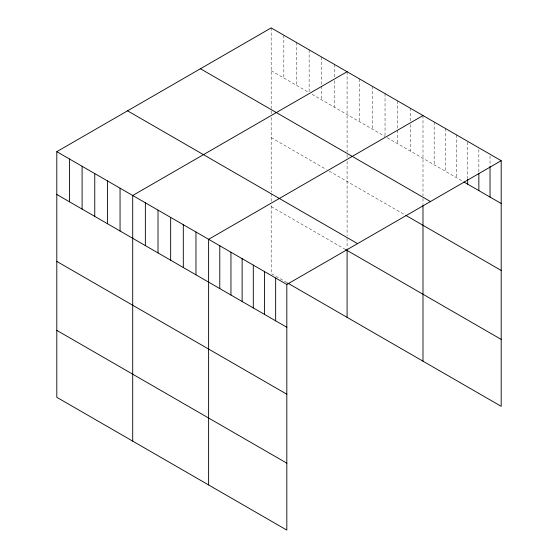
<?xml version="1.0" encoding="UTF-8"?>
<svg xmlns="http://www.w3.org/2000/svg" width="558" height="558" viewBox="0 0 558 558"><rect width="100%" height="100%" fill="white"/><g stroke="black" fill="none" stroke-linecap="round" stroke-linejoin="round"><path stroke-width="0.42" stroke-dasharray="2.79 2.09" d="M271.181 27.9L271.181 108.364M271.181 70.713L309.132 92.621M312.11 94.344L385.041 136.445M387.273 137.735L462.47 181.148M271.181 137.645L326.249 169.437M329.227 171.153L405.136 214.976M271.181 206.6L345.597 249.566M286.812 282.55L271.181 273.532L271.181 204.877M490.029 155.961L490.029 165.377M478.855 149.509L478.855 172.631M467.681 142.206L467.681 178.169M456.507 134.897L456.507 177.709M445.34 128.445L445.34 171.257M434.166 122L434.166 164.812M422.992 115.548L422.992 196.011M422.992 198.515L422.992 204.374M410.339 108.245L410.339 121.086M410.339 124.511L410.339 151.058M397.694 100.942L397.694 143.755M385.041 93.632L385.041 135.594M372.388 86.33L372.388 129.142M359.736 79.027L359.736 121.839M347.09 71.724L347.09 152.188M347.09 154.692L347.09 158.04M347.09 161.388L347.09 235.769M347.09 238.357L347.09 248.701M334.437 64.421L334.437 77.262M334.437 80.687L334.437 107.234M321.785 57.118L321.785 85.374M321.785 86.225L321.785 99.931M309.132 49.808L309.132 91.77M296.486 42.506L296.486 85.318M283.834 35.203L283.834 78.015M271.181 110.868L271.181 114.216M271.181 117.564L271.181 191.945M271.181 193.668L271.181 201.431"/><path stroke-width="0.84" d="M56.804 151.671L286.819 284.468L286.819 530.1L56.804 397.303L56.804 151.671L271.181 27.9L501.196 160.697L501.196 406.329L287.551 282.983M347.09 71.724L132.706 195.495L132.706 441.127M422.992 115.548L208.615 239.319L208.615 484.951M286.819 284.468L501.196 160.697M463.956 182.013L501.196 203.51M200.434 68.746L430.455 201.543M405.875 215.409L501.196 270.442M127.545 110.826L357.566 243.623M345.597 249.566L501.196 339.397M56.804 194.484L286.819 327.281M56.804 261.416L286.819 394.213M56.804 330.371L286.819 463.168M490.029 166.235L490.029 197.065M478.855 173.489L478.855 190.613M467.681 179.02L467.681 184.161M422.992 205.211L422.992 361.179M347.09 250.423L347.09 317.356M275.645 278.024L275.645 320.836M264.471 271.572L264.471 314.384M253.304 265.12L253.304 307.932M242.13 258.668L242.13 301.48M230.956 252.216L230.956 295.029M219.782 245.771L219.782 288.584M195.963 232.016L195.963 274.829M183.31 224.714L183.31 267.526M170.657 217.404L170.657 260.216M158.012 210.101L158.012 252.914M145.359 202.798L145.359 245.611M120.054 188.192L120.054 231.005M107.408 180.89L107.408 223.702M94.755 173.58L94.755 216.392M82.103 166.277L82.103 209.09M69.45 158.974L69.45 201.787"/></g></svg>
